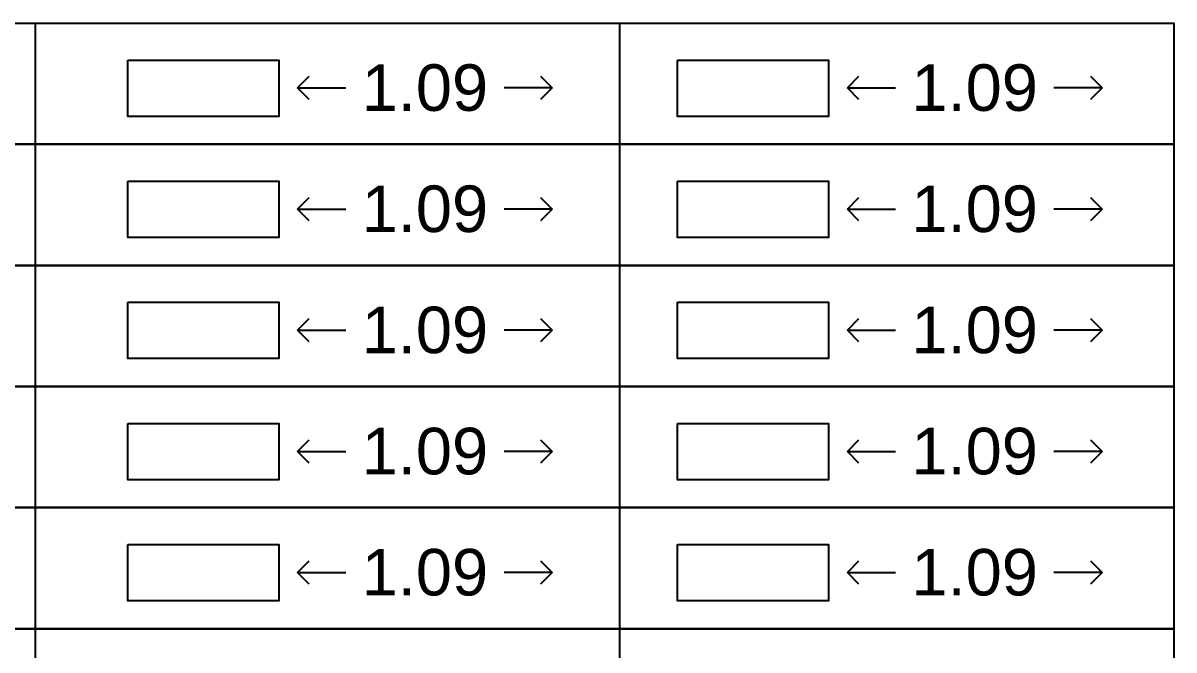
# Model space of a CAD drawing. Header units: millimetres. Extents: x -9481 to -9286, y 28723 to 28853.
# Drawn here: x -9447.178 to -9442.23, y 28750.854 to 28753.549 of the extents above; entities that cross this region are included whole.
import ezdxf

# ---------------------------------------------------------------- set-up
doc = ezdxf.new("R2010")
doc.units = ezdxf.units.MM
doc.header["$PDMODE"] = 34
doc.header["$PDSIZE"] = -15
doc.layers.add('BLK_1_FLR_-1_REGULAR_ROOM_1', color=7, linetype='Continuous', plot=False)
doc.layers.add('BLK_1_FLR_-2_REGULAR_ROOM_1', color=7, linetype='Continuous', plot=False)
doc.layers.add('PLAN', color=7, linetype='Continuous', lineweight=40)
doc.styles.add('Arial', font='arial.ttf', dxfattribs={"height": 0.2})
doc.styles.add('style2', font='arial.ttf', dxfattribs={"height": 0.3})
doc.dimstyles.new('INT DIM', dxfattribs={"dimtxt": 0.3, "dimasz": 0.1, "dimexe": 0.18, "dimexo": 0.0625, "dimgap": 0.09, "dimtad": 0, "dimzin": 0, "dimdsep": 46, "dimtxsty": 'style2', "dimblk": 'OPEN90', "dimcen": 0.09, "dimse1": 1, "dimse2": 1, "dimclrd": 250, "dimclrt": 256, "dimadec": 0, "dimazin": 0, "dimtfac": 1, "dimtofl": 0, "dimtmove": 0, "dimatfit": 3, "dimfxl": 0.18, "dimtolj": 1, "dimtzin": 0, "dimlwd": -1, "dimarcsym": 0})

# ---------------------------------------------------------------- blocks, each defined once
blk = doc.blocks.new('_Open90')
at = {"layer": 'PLAN', "color": 0, "lineweight": -2}
for p, q in [((-0.5, 0.5), (0, 0)), ((0, 0), (-1, 0)), ((0, 0), (-0.5, -0.5))]:
    blk.add_line(p, q, dxfattribs=at)
blk = doc.blocks.new('*D112')
at = {"layer": 'BLK_1_FLR_-1_REGULAR_ROOM_1', "color": 250, "transparency": 16777216}
for p, q in [((-9445.8979, 28753.2698), (-9445.791, 28753.2698)), ((-9445.003, 28753.2698), (-9445.1099, 28753.2698))]:
    blk.add_line(p, q, dxfattribs=at)
at = {"layer": 'Defpoints', "color": 0, "transparency": 16777216}
for p in [(-9445.9979, 28753.3898), (-9444.903, 28753.3898), (-9444.903, 28753.2698)]:
    blk.add_point(p, dxfattribs=at)
at = {"layer": 'BLK_1_FLR_-1_REGULAR_ROOM_1', "color": 250, "transparency": 16777216, "xscale": 0.1, "yscale": 0.1, "zscale": 0.1, "rotation": 180}
blk.add_blockref('_Open90', (-9445.9979, 28753.2698), dxfattribs=at)
at = {"layer": 'BLK_1_FLR_-1_REGULAR_ROOM_1', "color": 250, "transparency": 16777216, "xscale": 0.1, "yscale": 0.1, "zscale": 0.1}
blk.add_blockref('_Open90', (-9444.903, 28753.2698), dxfattribs=at)
at = {"layer": 'BLK_1_FLR_-1_REGULAR_ROOM_1', "transparency": 16777216, "insert": (-9445.4505, 28753.2698), "char_height": 0.2, "attachment_point": 5, "style": 'Arial', "bg_fill": 3, "box_fill_scale": 1.1, "bg_fill_color": 256, "bg_fill_true_color": 13158600, "bg_fill_transparency": 0}
blk.add_mtext('\\A1;1.09', dxfattribs=at)
blk = doc.blocks.new('*D113')
at = {"layer": 'BLK_1_FLR_-2_REGULAR_ROOM_1', "color": 250, "transparency": 16777216}
for p, q in [((-9443.5342, 28753.2698), (-9443.4273, 28753.2698)), ((-9442.6393, 28753.2698), (-9442.7462, 28753.2698))]:
    blk.add_line(p, q, dxfattribs=at)
at = {"layer": 'Defpoints', "color": 0, "transparency": 16777216}
for p in [(-9443.6342, 28753.3898), (-9442.5393, 28753.3898), (-9442.5393, 28753.2698)]:
    blk.add_point(p, dxfattribs=at)
at = {"layer": 'BLK_1_FLR_-2_REGULAR_ROOM_1', "color": 250, "transparency": 16777216, "xscale": 0.1, "yscale": 0.1, "zscale": 0.1, "rotation": 180}
blk.add_blockref('_Open90', (-9443.6342, 28753.2698), dxfattribs=at)
at = {"layer": 'BLK_1_FLR_-2_REGULAR_ROOM_1', "color": 250, "transparency": 16777216, "xscale": 0.1, "yscale": 0.1, "zscale": 0.1}
blk.add_blockref('_Open90', (-9442.5393, 28753.2698), dxfattribs=at)
at = {"layer": 'BLK_1_FLR_-2_REGULAR_ROOM_1', "transparency": 16777216, "insert": (-9443.0868, 28753.2698), "char_height": 0.2, "attachment_point": 5, "style": 'Arial', "bg_fill": 3, "box_fill_scale": 1.1, "bg_fill_color": 256, "bg_fill_true_color": 13158600, "bg_fill_transparency": 0}
blk.add_mtext('\\A1;1.09', dxfattribs=at)
blk = doc.blocks.new('*D119')
at = {"layer": 'BLK_1_FLR_-1_REGULAR_ROOM_1', "color": 250, "transparency": 16777216}
for p, q in [((-9445.8979, 28752.7491), (-9445.791, 28752.7491)), ((-9445.003, 28752.7491), (-9445.1099, 28752.7491))]:
    blk.add_line(p, q, dxfattribs=at)
at = {"layer": 'Defpoints', "color": 0, "transparency": 16777216}
for p in [(-9445.9979, 28752.8692), (-9444.903, 28752.8692), (-9444.903, 28752.7491)]:
    blk.add_point(p, dxfattribs=at)
at = {"layer": 'BLK_1_FLR_-1_REGULAR_ROOM_1', "color": 250, "transparency": 16777216, "xscale": 0.1, "yscale": 0.1, "zscale": 0.1, "rotation": 180}
blk.add_blockref('_Open90', (-9445.9979, 28752.7491), dxfattribs=at)
at = {"layer": 'BLK_1_FLR_-1_REGULAR_ROOM_1', "color": 250, "transparency": 16777216, "xscale": 0.1, "yscale": 0.1, "zscale": 0.1}
blk.add_blockref('_Open90', (-9444.903, 28752.7491), dxfattribs=at)
at = {"layer": 'BLK_1_FLR_-1_REGULAR_ROOM_1', "transparency": 16777216, "insert": (-9445.4505, 28752.7491), "char_height": 0.2, "attachment_point": 5, "style": 'Arial', "bg_fill": 3, "box_fill_scale": 1.1, "bg_fill_color": 256, "bg_fill_true_color": 13158600, "bg_fill_transparency": 0}
blk.add_mtext('\\A1;1.09', dxfattribs=at)
blk = doc.blocks.new('*D120')
at = {"layer": 'BLK_1_FLR_-2_REGULAR_ROOM_1', "color": 250, "transparency": 16777216}
for p, q in [((-9443.5342, 28752.7491), (-9443.4273, 28752.7491)), ((-9442.6393, 28752.7491), (-9442.7462, 28752.7491))]:
    blk.add_line(p, q, dxfattribs=at)
at = {"layer": 'Defpoints', "color": 0, "transparency": 16777216}
for p in [(-9443.6342, 28752.8692), (-9442.5393, 28752.8692), (-9442.5393, 28752.7491)]:
    blk.add_point(p, dxfattribs=at)
at = {"layer": 'BLK_1_FLR_-2_REGULAR_ROOM_1', "color": 250, "transparency": 16777216, "xscale": 0.1, "yscale": 0.1, "zscale": 0.1, "rotation": 180}
blk.add_blockref('_Open90', (-9443.6342, 28752.7491), dxfattribs=at)
at = {"layer": 'BLK_1_FLR_-2_REGULAR_ROOM_1', "color": 250, "transparency": 16777216, "xscale": 0.1, "yscale": 0.1, "zscale": 0.1}
blk.add_blockref('_Open90', (-9442.5393, 28752.7491), dxfattribs=at)
at = {"layer": 'BLK_1_FLR_-2_REGULAR_ROOM_1', "transparency": 16777216, "insert": (-9443.0868, 28752.7491), "char_height": 0.2, "attachment_point": 5, "style": 'Arial', "bg_fill": 3, "box_fill_scale": 1.1, "bg_fill_color": 256, "bg_fill_true_color": 13158600, "bg_fill_transparency": 0}
blk.add_mtext('\\A1;1.09', dxfattribs=at)
blk = doc.blocks.new('*D126')
at = {"layer": 'BLK_1_FLR_-1_REGULAR_ROOM_1', "color": 250, "transparency": 16777216}
for p, q in [((-9445.8979, 28752.2285), (-9445.791, 28752.2285)), ((-9445.003, 28752.2285), (-9445.1099, 28752.2285))]:
    blk.add_line(p, q, dxfattribs=at)
at = {"layer": 'Defpoints', "color": 0, "transparency": 16777216}
for p in [(-9445.9979, 28752.3485), (-9444.903, 28752.3485), (-9444.903, 28752.2285)]:
    blk.add_point(p, dxfattribs=at)
at = {"layer": 'BLK_1_FLR_-1_REGULAR_ROOM_1', "color": 250, "transparency": 16777216, "xscale": 0.1, "yscale": 0.1, "zscale": 0.1, "rotation": 180}
blk.add_blockref('_Open90', (-9445.9979, 28752.2285), dxfattribs=at)
at = {"layer": 'BLK_1_FLR_-1_REGULAR_ROOM_1', "color": 250, "transparency": 16777216, "xscale": 0.1, "yscale": 0.1, "zscale": 0.1}
blk.add_blockref('_Open90', (-9444.903, 28752.2285), dxfattribs=at)
at = {"layer": 'BLK_1_FLR_-1_REGULAR_ROOM_1', "transparency": 16777216, "insert": (-9445.4505, 28752.2285), "char_height": 0.2, "attachment_point": 5, "style": 'Arial', "bg_fill": 3, "box_fill_scale": 1.1, "bg_fill_color": 256, "bg_fill_true_color": 13158600, "bg_fill_transparency": 0}
blk.add_mtext('\\A1;1.09', dxfattribs=at)
blk = doc.blocks.new('*D127')
at = {"layer": 'BLK_1_FLR_-2_REGULAR_ROOM_1', "color": 250, "transparency": 16777216}
for p, q in [((-9443.5342, 28752.2285), (-9443.4273, 28752.2285)), ((-9442.6393, 28752.2285), (-9442.7462, 28752.2285))]:
    blk.add_line(p, q, dxfattribs=at)
at = {"layer": 'Defpoints', "color": 0, "transparency": 16777216}
for p in [(-9443.6342, 28752.3485), (-9442.5393, 28752.3485), (-9442.5393, 28752.2285)]:
    blk.add_point(p, dxfattribs=at)
at = {"layer": 'BLK_1_FLR_-2_REGULAR_ROOM_1', "color": 250, "transparency": 16777216, "xscale": 0.1, "yscale": 0.1, "zscale": 0.1, "rotation": 180}
blk.add_blockref('_Open90', (-9443.6342, 28752.2285), dxfattribs=at)
at = {"layer": 'BLK_1_FLR_-2_REGULAR_ROOM_1', "color": 250, "transparency": 16777216, "xscale": 0.1, "yscale": 0.1, "zscale": 0.1}
blk.add_blockref('_Open90', (-9442.5393, 28752.2285), dxfattribs=at)
at = {"layer": 'BLK_1_FLR_-2_REGULAR_ROOM_1', "transparency": 16777216, "insert": (-9443.0868, 28752.2285), "char_height": 0.2, "attachment_point": 5, "style": 'Arial', "bg_fill": 3, "box_fill_scale": 1.1, "bg_fill_color": 256, "bg_fill_true_color": 13158600, "bg_fill_transparency": 0}
blk.add_mtext('\\A1;1.09', dxfattribs=at)
blk = doc.blocks.new('*D133')
at = {"layer": 'BLK_1_FLR_-1_REGULAR_ROOM_1', "color": 250, "transparency": 16777216}
for p, q in [((-9445.8979, 28751.7078), (-9445.791, 28751.7078)), ((-9445.003, 28751.7078), (-9445.1099, 28751.7078))]:
    blk.add_line(p, q, dxfattribs=at)
at = {"layer": 'Defpoints', "color": 0, "transparency": 16777216}
for p in [(-9445.9979, 28751.8279), (-9444.903, 28751.8279), (-9444.903, 28751.7078)]:
    blk.add_point(p, dxfattribs=at)
at = {"layer": 'BLK_1_FLR_-1_REGULAR_ROOM_1', "color": 250, "transparency": 16777216, "xscale": 0.1, "yscale": 0.1, "zscale": 0.1, "rotation": 180}
blk.add_blockref('_Open90', (-9445.9979, 28751.7078), dxfattribs=at)
at = {"layer": 'BLK_1_FLR_-1_REGULAR_ROOM_1', "color": 250, "transparency": 16777216, "xscale": 0.1, "yscale": 0.1, "zscale": 0.1}
blk.add_blockref('_Open90', (-9444.903, 28751.7078), dxfattribs=at)
at = {"layer": 'BLK_1_FLR_-1_REGULAR_ROOM_1', "transparency": 16777216, "insert": (-9445.4505, 28751.7078), "char_height": 0.2, "attachment_point": 5, "style": 'Arial', "bg_fill": 3, "box_fill_scale": 1.1, "bg_fill_color": 256, "bg_fill_true_color": 13158600, "bg_fill_transparency": 0}
blk.add_mtext('\\A1;1.09', dxfattribs=at)
blk = doc.blocks.new('*D134')
at = {"layer": 'BLK_1_FLR_-2_REGULAR_ROOM_1', "color": 250, "transparency": 16777216}
for p, q in [((-9443.5342, 28751.7078), (-9443.4273, 28751.7078)), ((-9442.6393, 28751.7078), (-9442.7462, 28751.7078))]:
    blk.add_line(p, q, dxfattribs=at)
at = {"layer": 'Defpoints', "color": 0, "transparency": 16777216}
for p in [(-9443.6342, 28751.8279), (-9442.5393, 28751.8279), (-9442.5393, 28751.7078)]:
    blk.add_point(p, dxfattribs=at)
at = {"layer": 'BLK_1_FLR_-2_REGULAR_ROOM_1', "color": 250, "transparency": 16777216, "xscale": 0.1, "yscale": 0.1, "zscale": 0.1, "rotation": 180}
blk.add_blockref('_Open90', (-9443.6342, 28751.7078), dxfattribs=at)
at = {"layer": 'BLK_1_FLR_-2_REGULAR_ROOM_1', "color": 250, "transparency": 16777216, "xscale": 0.1, "yscale": 0.1, "zscale": 0.1}
blk.add_blockref('_Open90', (-9442.5393, 28751.7078), dxfattribs=at)
at = {"layer": 'BLK_1_FLR_-2_REGULAR_ROOM_1', "transparency": 16777216, "insert": (-9443.0868, 28751.7078), "char_height": 0.2, "attachment_point": 5, "style": 'Arial', "bg_fill": 3, "box_fill_scale": 1.1, "bg_fill_color": 256, "bg_fill_true_color": 13158600, "bg_fill_transparency": 0}
blk.add_mtext('\\A1;1.09', dxfattribs=at)
blk = doc.blocks.new('*D140')
at = {"layer": 'BLK_1_FLR_-1_REGULAR_ROOM_1', "color": 250, "transparency": 16777216}
for p, q in [((-9445.8979, 28751.1872), (-9445.791, 28751.1872)), ((-9445.003, 28751.1872), (-9445.1099, 28751.1872))]:
    blk.add_line(p, q, dxfattribs=at)
at = {"layer": 'Defpoints', "color": 0, "transparency": 16777216}
for p in [(-9445.9979, 28751.3072), (-9444.903, 28751.3072), (-9444.903, 28751.1872)]:
    blk.add_point(p, dxfattribs=at)
at = {"layer": 'BLK_1_FLR_-1_REGULAR_ROOM_1', "color": 250, "transparency": 16777216, "xscale": 0.1, "yscale": 0.1, "zscale": 0.1, "rotation": 180}
blk.add_blockref('_Open90', (-9445.9979, 28751.1872), dxfattribs=at)
at = {"layer": 'BLK_1_FLR_-1_REGULAR_ROOM_1', "color": 250, "transparency": 16777216, "xscale": 0.1, "yscale": 0.1, "zscale": 0.1}
blk.add_blockref('_Open90', (-9444.903, 28751.1872), dxfattribs=at)
at = {"layer": 'BLK_1_FLR_-1_REGULAR_ROOM_1', "transparency": 16777216, "insert": (-9445.4505, 28751.1872), "char_height": 0.2, "attachment_point": 5, "style": 'Arial', "bg_fill": 3, "box_fill_scale": 1.1, "bg_fill_color": 256, "bg_fill_true_color": 13158600, "bg_fill_transparency": 0}
blk.add_mtext('\\A1;1.09', dxfattribs=at)
blk = doc.blocks.new('*D141')
at = {"layer": 'BLK_1_FLR_-2_REGULAR_ROOM_1', "color": 250, "transparency": 16777216}
for p, q in [((-9443.5342, 28751.1872), (-9443.4273, 28751.1872)), ((-9442.6393, 28751.1872), (-9442.7462, 28751.1872))]:
    blk.add_line(p, q, dxfattribs=at)
at = {"layer": 'Defpoints', "color": 0, "transparency": 16777216}
for p in [(-9443.6342, 28751.3072), (-9442.5393, 28751.3072), (-9442.5393, 28751.1872)]:
    blk.add_point(p, dxfattribs=at)
at = {"layer": 'BLK_1_FLR_-2_REGULAR_ROOM_1', "color": 250, "transparency": 16777216, "xscale": 0.1, "yscale": 0.1, "zscale": 0.1, "rotation": 180}
blk.add_blockref('_Open90', (-9443.6342, 28751.1872), dxfattribs=at)
at = {"layer": 'BLK_1_FLR_-2_REGULAR_ROOM_1', "color": 250, "transparency": 16777216, "xscale": 0.1, "yscale": 0.1, "zscale": 0.1}
blk.add_blockref('_Open90', (-9442.5393, 28751.1872), dxfattribs=at)
at = {"layer": 'BLK_1_FLR_-2_REGULAR_ROOM_1', "transparency": 16777216, "insert": (-9443.0868, 28751.1872), "char_height": 0.2, "attachment_point": 5, "style": 'Arial', "bg_fill": 3, "box_fill_scale": 1.1, "bg_fill_color": 256, "bg_fill_true_color": 13158600, "bg_fill_transparency": 0}
blk.add_mtext('\\A1;1.09', dxfattribs=at)

msp = doc.modelspace()

# ---------------------------------------------------------------- linework, layer by layer
for p, q in [((-9447.1263, 28753.5487), (-9447.1263, 28753.0281)), ((-9444.6141, 28753.5487), (-9444.6141, 28753.0281)), ((-9447.1263, 28753.0281), (-9447.1263, 28752.5074)), ((-9444.6141, 28753.0281), (-9444.6141, 28752.5074)), ((-9447.1263, 28752.5074), (-9447.1263, 28751.9868)), ((-9444.6141, 28752.5074), (-9444.6141, 28751.9868)), ((-9447.1263, 28751.9868), (-9447.1263, 28751.4661)), ((-9444.6141, 28751.9868), (-9444.6141, 28751.4661)), ((-9447.1263, 28751.4661), (-9447.1263, 28750.9455)), ((-9444.6141, 28751.4661), (-9444.6141, 28750.9455)), ((-9447.1263, 28750.9455), (-9447.1263, 28750.4249)), ((-9444.6141, 28750.9455), (-9444.6141, 28750.4249))]:
    msp.add_line(p, q)
for points in [[(-9461.7318, 28753.5487), (-9442.23, 28753.5487), (-9442.23, 28753.0281), (-9461.7318, 28753.0281)], [(-9461.7318, 28753.0281), (-9442.23, 28753.0281), (-9442.23, 28752.5074), (-9461.7318, 28752.5074)], [(-9461.7318, 28752.5074), (-9442.23, 28752.5074), (-9442.23, 28751.9868), (-9461.7318, 28751.9868)], [(-9461.7318, 28751.9868), (-9442.23, 28751.9868), (-9442.23, 28751.4661), (-9461.7318, 28751.4661)], [(-9461.7318, 28751.4661), (-9442.23, 28751.4661), (-9442.23, 28750.9455), (-9461.7318, 28750.9455)], [(-9461.7318, 28750.9455), (-9442.23, 28750.9455), (-9442.23, 28750.4249), (-9461.7318, 28750.4249)]]:
    msp.add_lwpolyline(points)
at = {"layer": 'BLK_1_FLR_-1_REGULAR_ROOM_1', "color": 3}
msp.add_lwpolyline([(-9446.7278, 28753.3898), (-9446.0786, 28753.3898), (-9446.0786, 28753.1477), (-9446.7278, 28753.1477)], close=True, dxfattribs=at)
at = {"layer": 'BLK_1_FLR_-1_REGULAR_ROOM_1', "color": 4}
msp.add_lwpolyline([(-9446.7278, 28752.8692), (-9446.0786, 28752.8692), (-9446.0786, 28752.627), (-9446.7278, 28752.627)], close=True, dxfattribs=at)
at = {"layer": 'BLK_1_FLR_-1_REGULAR_ROOM_1', "color": 5}
msp.add_lwpolyline([(-9446.7278, 28752.3485), (-9446.0786, 28752.3485), (-9446.0786, 28752.1064), (-9446.7278, 28752.1064)], close=True, dxfattribs=at)
at = {"layer": 'BLK_1_FLR_-1_REGULAR_ROOM_1', "color": 28}
msp.add_lwpolyline([(-9446.7278, 28751.8279), (-9446.0786, 28751.8279), (-9446.0786, 28751.5857), (-9446.7278, 28751.5857)], close=True, dxfattribs=at)
at = {"layer": 'BLK_1_FLR_-1_REGULAR_ROOM_1', "color": 29}
msp.add_lwpolyline([(-9446.7278, 28751.3072), (-9446.0786, 28751.3072), (-9446.0786, 28751.0651), (-9446.7278, 28751.0651)], close=True, dxfattribs=at)
at = {"layer": 'BLK_1_FLR_-2_REGULAR_ROOM_1', "color": 3}
msp.add_lwpolyline([(-9444.3641, 28753.3898), (-9443.7149, 28753.3898), (-9443.7149, 28753.1477), (-9444.3641, 28753.1477)], close=True, dxfattribs=at)
at = {"layer": 'BLK_1_FLR_-2_REGULAR_ROOM_1', "color": 4}
msp.add_lwpolyline([(-9444.3641, 28752.8692), (-9443.7149, 28752.8692), (-9443.7149, 28752.627), (-9444.3641, 28752.627)], close=True, dxfattribs=at)
at = {"layer": 'BLK_1_FLR_-2_REGULAR_ROOM_1', "color": 5}
msp.add_lwpolyline([(-9444.3641, 28752.3485), (-9443.7149, 28752.3485), (-9443.7149, 28752.1064), (-9444.3641, 28752.1064)], close=True, dxfattribs=at)
at = {"layer": 'BLK_1_FLR_-2_REGULAR_ROOM_1', "color": 28}
msp.add_lwpolyline([(-9444.3641, 28751.8279), (-9443.7149, 28751.8279), (-9443.7149, 28751.5857), (-9444.3641, 28751.5857)], close=True, dxfattribs=at)
at = {"layer": 'BLK_1_FLR_-2_REGULAR_ROOM_1', "color": 29}
msp.add_lwpolyline([(-9444.3641, 28751.3072), (-9443.7149, 28751.3072), (-9443.7149, 28751.0651), (-9444.3641, 28751.0651)], close=True, dxfattribs=at)

# ---------------------------------------------------------------- next in the draw order: dimensions: what is measured, and where the dimension line sits
at = {"layer": 'BLK_1_FLR_-1_REGULAR_ROOM_1', "color": 3}
dim = msp.add_linear_dim(base=(-9444.903, 28753.2698), p1=(-9445.9979, 28753.3898), p2=(-9444.903, 28753.3898), dimstyle='INT DIM', override={"dimtxt": 0.2, "dimtxsty": 'Arial', "dimfxl": 0.125, "dimtfill": 1, "dimtfillclr": 7, "dimarcsym": 1}, dxfattribs=at)
dim.commit()
dim.dimension.update_dxf_attribs({"geometry": '*D112', "text_midpoint": (-9445.4505, 28753.2698)})
at = {"layer": 'BLK_1_FLR_-1_REGULAR_ROOM_1', "color": 4}
dim = msp.add_linear_dim(base=(-9444.903, 28752.7491), p1=(-9445.9979, 28752.8692), p2=(-9444.903, 28752.8692), dimstyle='INT DIM', override={"dimtxt": 0.2, "dimtxsty": 'Arial', "dimfxl": 0.125, "dimtfill": 1, "dimtfillclr": 7, "dimarcsym": 1}, dxfattribs=at)
dim.commit()
dim.dimension.update_dxf_attribs({"geometry": '*D119', "text_midpoint": (-9445.4505, 28752.7491)})
at = {"layer": 'BLK_1_FLR_-1_REGULAR_ROOM_1', "color": 5}
dim = msp.add_linear_dim(base=(-9444.903, 28752.2285), p1=(-9445.9979, 28752.3485), p2=(-9444.903, 28752.3485), dimstyle='INT DIM', override={"dimtxt": 0.2, "dimtxsty": 'Arial', "dimfxl": 0.125, "dimtfill": 1, "dimtfillclr": 7, "dimarcsym": 1}, dxfattribs=at)
dim.commit()
dim.dimension.update_dxf_attribs({"geometry": '*D126', "text_midpoint": (-9445.4505, 28752.2285)})
at = {"layer": 'BLK_1_FLR_-1_REGULAR_ROOM_1', "color": 28}
dim = msp.add_linear_dim(base=(-9444.903, 28751.7078), p1=(-9445.9979, 28751.8279), p2=(-9444.903, 28751.8279), dimstyle='INT DIM', override={"dimtxt": 0.2, "dimtxsty": 'Arial', "dimfxl": 0.125, "dimtfill": 1, "dimtfillclr": 7, "dimarcsym": 1}, dxfattribs=at)
dim.commit()
dim.dimension.update_dxf_attribs({"geometry": '*D133', "text_midpoint": (-9445.4505, 28751.7078)})
at = {"layer": 'BLK_1_FLR_-1_REGULAR_ROOM_1', "color": 29}
dim = msp.add_linear_dim(base=(-9444.903, 28751.1872), p1=(-9445.9979, 28751.3072), p2=(-9444.903, 28751.3072), dimstyle='INT DIM', override={"dimtxt": 0.2, "dimtxsty": 'Arial', "dimfxl": 0.125, "dimtfill": 1, "dimtfillclr": 7, "dimarcsym": 1}, dxfattribs=at)
dim.commit()
dim.dimension.update_dxf_attribs({"geometry": '*D140', "text_midpoint": (-9445.4505, 28751.1872)})
at = {"layer": 'BLK_1_FLR_-2_REGULAR_ROOM_1', "color": 3}
dim = msp.add_linear_dim(base=(-9442.5393, 28753.2698), p1=(-9443.6342, 28753.3898), p2=(-9442.5393, 28753.3898), dimstyle='INT DIM', override={"dimtxt": 0.2, "dimtxsty": 'Arial', "dimfxl": 0.125, "dimtfill": 1, "dimtfillclr": 7, "dimarcsym": 1}, dxfattribs=at)
dim.commit()
dim.dimension.update_dxf_attribs({"geometry": '*D113', "text_midpoint": (-9443.0868, 28753.2698)})
at = {"layer": 'BLK_1_FLR_-2_REGULAR_ROOM_1', "color": 4}
dim = msp.add_linear_dim(base=(-9442.5393, 28752.7491), p1=(-9443.6342, 28752.8692), p2=(-9442.5393, 28752.8692), dimstyle='INT DIM', override={"dimtxt": 0.2, "dimtxsty": 'Arial', "dimfxl": 0.125, "dimtfill": 1, "dimtfillclr": 7, "dimarcsym": 1}, dxfattribs=at)
dim.commit()
dim.dimension.update_dxf_attribs({"geometry": '*D120', "text_midpoint": (-9443.0868, 28752.7491)})
at = {"layer": 'BLK_1_FLR_-2_REGULAR_ROOM_1', "color": 5}
dim = msp.add_linear_dim(base=(-9442.5393, 28752.2285), p1=(-9443.6342, 28752.3485), p2=(-9442.5393, 28752.3485), dimstyle='INT DIM', override={"dimtxt": 0.2, "dimtxsty": 'Arial', "dimfxl": 0.125, "dimtfill": 1, "dimtfillclr": 7, "dimarcsym": 1}, dxfattribs=at)
dim.commit()
dim.dimension.update_dxf_attribs({"geometry": '*D127', "text_midpoint": (-9443.0868, 28752.2285)})
at = {"layer": 'BLK_1_FLR_-2_REGULAR_ROOM_1', "color": 28}
dim = msp.add_linear_dim(base=(-9442.5393, 28751.7078), p1=(-9443.6342, 28751.8279), p2=(-9442.5393, 28751.8279), dimstyle='INT DIM', override={"dimtxt": 0.2, "dimtxsty": 'Arial', "dimfxl": 0.125, "dimtfill": 1, "dimtfillclr": 7, "dimarcsym": 1}, dxfattribs=at)
dim.commit()
dim.dimension.update_dxf_attribs({"geometry": '*D134', "text_midpoint": (-9443.0868, 28751.7078)})
at = {"layer": 'BLK_1_FLR_-2_REGULAR_ROOM_1', "color": 29}
dim = msp.add_linear_dim(base=(-9442.5393, 28751.1872), p1=(-9443.6342, 28751.3072), p2=(-9442.5393, 28751.3072), dimstyle='INT DIM', override={"dimtxt": 0.2, "dimtxsty": 'Arial', "dimfxl": 0.125, "dimtfill": 1, "dimtfillclr": 7, "dimarcsym": 1}, dxfattribs=at)
dim.commit()
dim.dimension.update_dxf_attribs({"geometry": '*D141', "text_midpoint": (-9443.0868, 28751.1872)})

doc.saveas('drawing.dxf')
